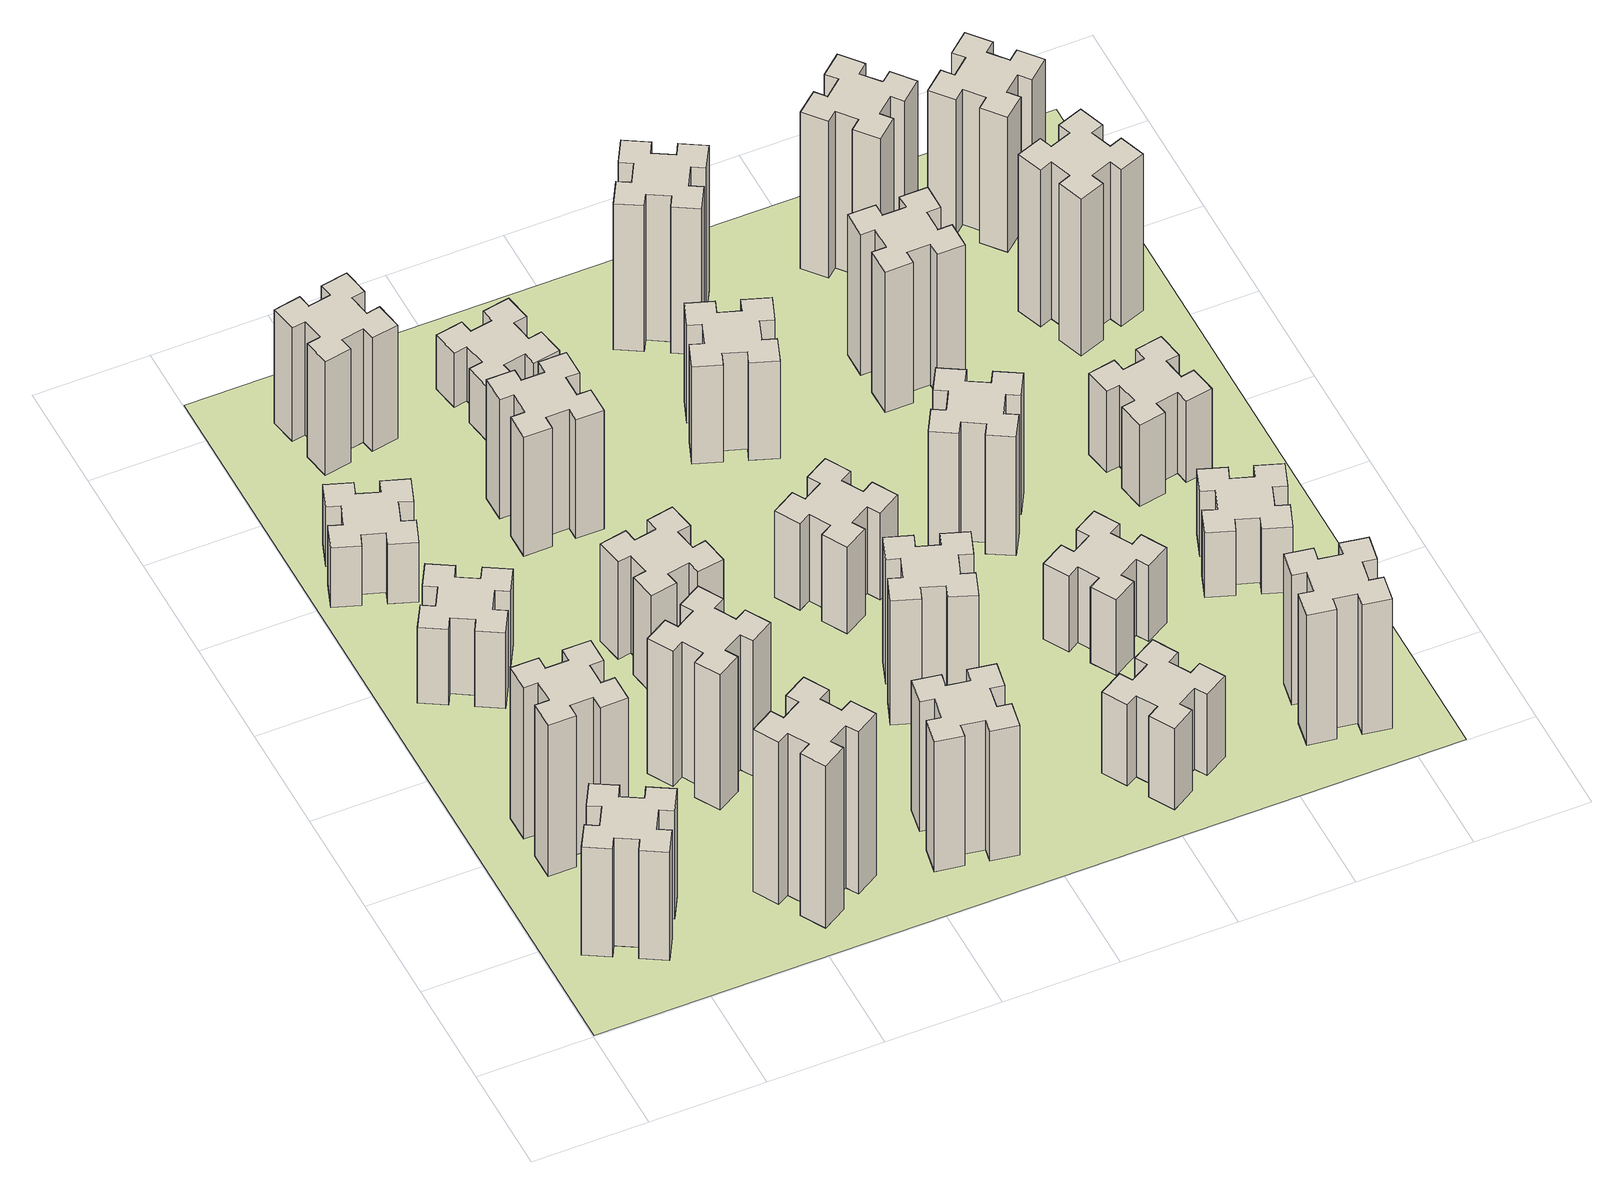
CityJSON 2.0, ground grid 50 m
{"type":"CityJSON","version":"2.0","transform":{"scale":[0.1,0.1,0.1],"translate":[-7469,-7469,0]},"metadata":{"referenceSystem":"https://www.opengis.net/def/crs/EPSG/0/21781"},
"CityObjects":{
"building1":{"type":"Building","attributes":{"class":"1000","function":"1000","usage":"1000","yearOfConstruction":2016,"roofType":"1000","measuredHeight":60,"storeysAboveGround":30,"storeysBelowGround":0},"geometry":[{"type":"Solid","lod":"1","boundaries":[[[[0,1,2,3,4,5,6,7,8,9,10,11,12,13,14,15,16,17,18,19]],[[17,16,20,21]],[[16,15,22,20]],[[15,14,23,22]],[[14,13,24,23]],[[13,12,25,24]],[[12,11,26,25]],[[11,10,27,26]],[[10,9,28,27]],[[9,8,29,28]],[[8,7,30,29]],[[7,6,31,30]],[[6,5,32,31]],[[5,4,33,32]],[[4,3,34,33]],[[3,2,35,34]],[[2,1,36,35]],[[1,0,37,36]],[[0,19,38,37]],[[19,18,39,38]],[[18,17,21,39]],[[24,25,26,27,28,29,30,31,32,33,34,35,36,37,38,39,21,20,22,23]]]]}]},
"building2":{"type":"Building","attributes":{"class":"1000","function":"1000","usage":"1000","yearOfConstruction":2016,"roofType":"1000","measuredHeight":84,"storeysAboveGround":30,"storeysBelowGround":0},"geometry":[{"type":"Solid","lod":"1","boundaries":[[[[40,41,42,43,44,45,46,47,48,49,50,51,52,53,54,55,56,57,58,59]],[[57,56,60,61]],[[56,55,62,60]],[[55,54,63,62]],[[54,53,64,63]],[[53,52,65,64]],[[52,51,66,65]],[[51,50,67,66]],[[50,49,68,67]],[[49,48,69,68]],[[48,47,70,69]],[[47,46,71,70]],[[46,45,72,71]],[[45,44,73,72]],[[44,43,74,73]],[[43,42,75,74]],[[42,41,76,75]],[[41,40,77,76]],[[40,59,78,77]],[[59,58,79,78]],[[58,57,61,79]],[[64,65,66,67,68,69,70,71,72,73,74,75,76,77,78,79,61,60,62,63]]]]}]},
"building3":{"type":"Building","attributes":{"class":"1000","function":"1000","usage":"1000","yearOfConstruction":2016,"roofType":"1000","measuredHeight":42,"storeysAboveGround":30,"storeysBelowGround":0},"geometry":[{"type":"Solid","lod":"1","boundaries":[[[[80,81,82,83,84,85,86,87,88,89,90,91,92,93,94,95,96,97,98,99]],[[97,96,100,101]],[[96,95,102,100]],[[95,94,103,102]],[[94,93,104,103]],[[93,92,105,104]],[[92,91,106,105]],[[91,90,107,106]],[[90,89,108,107]],[[89,88,109,108]],[[88,87,110,109]],[[87,86,111,110]],[[86,85,112,111]],[[85,84,113,112]],[[84,83,114,113]],[[83,82,115,114]],[[82,81,116,115]],[[81,80,117,116]],[[80,99,118,117]],[[99,98,119,118]],[[98,97,101,119]],[[104,105,106,107,108,109,110,111,112,113,114,115,116,117,118,119,101,100,102,103]]]]}]},
"building4":{"type":"Building","attributes":{"class":"1000","function":"1000","usage":"1000","yearOfConstruction":2016,"roofType":"1000","measuredHeight":33,"storeysAboveGround":30,"storeysBelowGround":0},"geometry":[{"type":"Solid","lod":"1","boundaries":[[[[120,121,122,123,124,125,126,127,128,129,130,131,132,133,134,135,136,137,138,139]],[[137,136,140,141]],[[136,135,142,140]],[[135,134,143,142]],[[134,133,144,143]],[[133,132,145,144]],[[132,131,146,145]],[[131,130,147,146]],[[130,129,148,147]],[[129,128,149,148]],[[128,127,150,149]],[[127,126,151,150]],[[126,125,152,151]],[[125,124,153,152]],[[124,123,154,153]],[[123,122,155,154]],[[122,121,156,155]],[[121,120,157,156]],[[120,139,158,157]],[[139,138,159,158]],[[138,137,141,159]],[[144,145,146,147,148,149,150,151,152,153,154,155,156,157,158,159,141,140,142,143]]]]}]},
"building5":{"type":"Building","attributes":{"class":"1000","function":"1000","usage":"1000","yearOfConstruction":2016,"roofType":"1000","measuredHeight":90,"storeysAboveGround":30,"storeysBelowGround":0},"geometry":[{"type":"Solid","lod":"1","boundaries":[[[[160,161,162,163,164,165,166,167,168,169,170,171,172,173,174,175,176,177,178,179]],[[177,176,180,181]],[[176,175,182,180]],[[175,174,183,182]],[[174,173,184,183]],[[173,172,185,184]],[[172,171,186,185]],[[171,170,187,186]],[[170,169,188,187]],[[169,168,189,188]],[[168,167,190,189]],[[167,166,191,190]],[[166,165,192,191]],[[165,164,193,192]],[[164,163,194,193]],[[163,162,195,194]],[[162,161,196,195]],[[161,160,197,196]],[[160,179,198,197]],[[179,178,199,198]],[[178,177,181,199]],[[184,185,186,187,188,189,190,191,192,193,194,195,196,197,198,199,181,180,182,183]]]]}]},
"building6":{"type":"Building","attributes":{"class":"1000","function":"1000","usage":"1000","yearOfConstruction":2016,"roofType":"1000","measuredHeight":75,"storeysAboveGround":30,"storeysBelowGround":0},"geometry":[{"type":"Solid","lod":"1","boundaries":[[[[200,201,202,203,204,205,206,207,208,209,210,211,212,213,214,215,216,217,218,219]],[[217,216,220,221]],[[216,215,222,220]],[[215,214,223,222]],[[214,213,224,223]],[[213,212,225,224]],[[212,211,226,225]],[[211,210,227,226]],[[210,209,228,227]],[[209,208,229,228]],[[208,207,230,229]],[[207,206,231,230]],[[206,205,232,231]],[[205,204,233,232]],[[204,203,234,233]],[[203,202,235,234]],[[202,201,236,235]],[[201,200,237,236]],[[200,219,238,237]],[[219,218,239,238]],[[218,217,221,239]],[[224,225,226,227,228,229,230,231,232,233,234,235,236,237,238,239,221,220,222,223]]]]}]},
"building7":{"type":"Building","attributes":{"class":"1000","function":"1000","usage":"1000","yearOfConstruction":2016,"roofType":"1000","measuredHeight":63,"storeysAboveGround":30,"storeysBelowGround":0},"geometry":[{"type":"Solid","lod":"1","boundaries":[[[[240,241,242,243,244,245,246,247,248,249,250,251,252,253,254,255,256,257,258,259]],[[257,256,260,261]],[[256,255,262,260]],[[255,254,263,262]],[[254,253,264,263]],[[253,252,265,264]],[[252,251,266,265]],[[251,250,267,266]],[[250,249,268,267]],[[249,248,269,268]],[[248,247,270,269]],[[247,246,271,270]],[[246,245,272,271]],[[245,244,273,272]],[[244,243,274,273]],[[243,242,275,274]],[[242,241,276,275]],[[241,240,277,276]],[[240,259,278,277]],[[259,258,279,278]],[[258,257,261,279]],[[264,265,266,267,268,269,270,271,272,273,274,275,276,277,278,279,261,260,262,263]]]]}]},
"building8":{"type":"Building","attributes":{"class":"1000","function":"1000","usage":"1000","yearOfConstruction":2016,"roofType":"1000","measuredHeight":54,"storeysAboveGround":30,"storeysBelowGround":0},"geometry":[{"type":"Solid","lod":"1","boundaries":[[[[280,281,282,283,284,285,286,287,288,289,290,291,292,293,294,295,296,297,298,299]],[[297,296,300,301]],[[296,295,302,300]],[[295,294,303,302]],[[294,293,304,303]],[[293,292,305,304]],[[292,291,306,305]],[[291,290,307,306]],[[290,289,308,307]],[[289,288,309,308]],[[288,287,310,309]],[[287,286,311,310]],[[286,285,312,311]],[[285,284,313,312]],[[284,283,314,313]],[[283,282,315,314]],[[282,281,316,315]],[[281,280,317,316]],[[280,299,318,317]],[[299,298,319,318]],[[298,297,301,319]],[[304,305,306,307,308,309,310,311,312,313,314,315,316,317,318,319,301,300,302,303]]]]}]},
"building9":{"type":"Building","attributes":{"class":"1000","function":"1000","usage":"1000","yearOfConstruction":2016,"roofType":"1000","measuredHeight":66,"storeysAboveGround":30,"storeysBelowGround":0},"geometry":[{"type":"Solid","lod":"1","boundaries":[[[[320,321,322,323,324,325,326,327,328,329,330,331,332,333,334,335,336,337,338,339]],[[337,336,340,341]],[[336,335,342,340]],[[335,334,343,342]],[[334,333,344,343]],[[333,332,345,344]],[[332,331,346,345]],[[331,330,347,346]],[[330,329,348,347]],[[329,328,349,348]],[[328,327,350,349]],[[327,326,351,350]],[[326,325,352,351]],[[325,324,353,352]],[[324,323,354,353]],[[323,322,355,354]],[[322,321,356,355]],[[321,320,357,356]],[[320,339,358,357]],[[339,338,359,358]],[[338,337,341,359]],[[344,345,346,347,348,349,350,351,352,353,354,355,356,357,358,359,341,340,342,343]]]]}]},
"building10":{"type":"Building","attributes":{"class":"1000","function":"1000","usage":"1000","yearOfConstruction":2016,"roofType":"1000","measuredHeight":72,"storeysAboveGround":30,"storeysBelowGround":0},"geometry":[{"type":"Solid","lod":"1","boundaries":[[[[360,361,362,363,364,365,366,367,368,369,370,371,372,373,374,375,376,377,378,379]],[[377,376,380,381]],[[376,375,382,380]],[[375,374,383,382]],[[374,373,384,383]],[[373,372,385,384]],[[372,371,386,385]],[[371,370,387,386]],[[370,369,388,387]],[[369,368,389,388]],[[368,367,390,389]],[[367,366,391,390]],[[366,365,392,391]],[[365,364,393,392]],[[364,363,394,393]],[[363,362,395,394]],[[362,361,396,395]],[[361,360,397,396]],[[360,379,398,397]],[[379,378,399,398]],[[378,377,381,399]],[[384,385,386,387,388,389,390,391,392,393,394,395,396,397,398,399,381,380,382,383]]]]}]},
"building11":{"type":"Building","attributes":{"class":"1000","function":"1000","usage":"1000","yearOfConstruction":2016,"roofType":"1000","measuredHeight":30,"storeysAboveGround":30,"storeysBelowGround":0},"geometry":[{"type":"Solid","lod":"1","boundaries":[[[[400,401,402,403,404,405,406,407,408,409,410,411,412,413,414,415,416,417,418,419]],[[417,416,420,421]],[[416,415,422,420]],[[415,414,423,422]],[[414,413,424,423]],[[413,412,425,424]],[[412,411,426,425]],[[411,410,427,426]],[[410,409,428,427]],[[409,408,429,428]],[[408,407,430,429]],[[407,406,431,430]],[[406,405,432,431]],[[405,404,433,432]],[[404,403,434,433]],[[403,402,435,434]],[[402,401,436,435]],[[401,400,437,436]],[[400,419,438,437]],[[419,418,439,438]],[[418,417,421,439]],[[424,425,426,427,428,429,430,431,432,433,434,435,436,437,438,439,421,420,422,423]]]]}]},
"building12":{"type":"Building","attributes":{"class":"1000","function":"1000","usage":"1000","yearOfConstruction":2016,"roofType":"1000","measuredHeight":69,"storeysAboveGround":30,"storeysBelowGround":0},"geometry":[{"type":"Solid","lod":"1","boundaries":[[[[440,441,442,443,444,445,446,447,448,449,450,451,452,453,454,455,456,457,458,459]],[[457,456,460,461]],[[456,455,462,460]],[[455,454,463,462]],[[454,453,464,463]],[[453,452,465,464]],[[452,451,466,465]],[[451,450,467,466]],[[450,449,468,467]],[[449,448,469,468]],[[448,447,470,469]],[[447,446,471,470]],[[446,445,472,471]],[[445,444,473,472]],[[444,443,474,473]],[[443,442,475,474]],[[442,441,476,475]],[[441,440,477,476]],[[440,459,478,477]],[[459,458,479,478]],[[458,457,461,479]],[[464,465,466,467,468,469,470,471,472,473,474,475,476,477,478,479,461,460,462,463]]]]}]},
"building13":{"type":"Building","attributes":{"class":"1000","function":"1000","usage":"1000","yearOfConstruction":2016,"roofType":"1000","measuredHeight":48,"storeysAboveGround":30,"storeysBelowGround":0},"geometry":[{"type":"Solid","lod":"1","boundaries":[[[[480,481,482,483,484,485,486,487,488,489,490,491,492,493,494,495,496,497,498,499]],[[497,496,500,501]],[[496,495,502,500]],[[495,494,503,502]],[[494,493,504,503]],[[493,492,505,504]],[[492,491,506,505]],[[491,490,507,506]],[[490,489,508,507]],[[489,488,509,508]],[[488,487,510,509]],[[487,486,511,510]],[[486,485,512,511]],[[485,484,513,512]],[[484,483,514,513]],[[483,482,515,514]],[[482,481,516,515]],[[481,480,517,516]],[[480,499,518,517]],[[499,498,519,518]],[[498,497,501,519]],[[504,505,506,507,508,509,510,511,512,513,514,515,516,517,518,519,501,500,502,503]]]]}]},
"building14":{"type":"Building","attributes":{"class":"1000","function":"1000","usage":"1000","yearOfConstruction":2016,"roofType":"1000","measuredHeight":54,"storeysAboveGround":30,"storeysBelowGround":0},"geometry":[{"type":"Solid","lod":"1","boundaries":[[[[520,521,522,523,524,525,526,527,528,529,530,531,532,533,534,535,536,537,538,539]],[[537,536,540,541]],[[536,535,542,540]],[[535,534,543,542]],[[534,533,544,543]],[[533,532,545,544]],[[532,531,546,545]],[[531,530,547,546]],[[530,529,548,547]],[[529,528,549,548]],[[528,527,550,549]],[[527,526,551,550]],[[526,525,552,551]],[[525,524,553,552]],[[524,523,554,553]],[[523,522,555,554]],[[522,521,556,555]],[[521,520,557,556]],[[520,539,558,557]],[[539,538,559,558]],[[538,537,541,559]],[[544,545,546,547,548,549,550,551,552,553,554,555,556,557,558,559,541,540,542,543]]]]}]},
"building15":{"type":"Building","attributes":{"class":"1000","function":"1000","usage":"1000","yearOfConstruction":2016,"roofType":"1000","measuredHeight":45,"storeysAboveGround":30,"storeysBelowGround":0},"geometry":[{"type":"Solid","lod":"1","boundaries":[[[[560,561,562,563,564,565,566,567,568,569,570,571,572,573,574,575,576,577,578,579]],[[577,576,580,581]],[[576,575,582,580]],[[575,574,583,582]],[[574,573,584,583]],[[573,572,585,584]],[[572,571,586,585]],[[571,570,587,586]],[[570,569,588,587]],[[569,568,589,588]],[[568,567,590,589]],[[567,566,591,590]],[[566,565,592,591]],[[565,564,593,592]],[[564,563,594,593]],[[563,562,595,594]],[[562,561,596,595]],[[561,560,597,596]],[[560,579,598,597]],[[579,578,599,598]],[[578,577,581,599]],[[584,585,586,587,588,589,590,591,592,593,594,595,596,597,598,599,581,580,582,583]]]]}]},
"building16":{"type":"Building","attributes":{"class":"1000","function":"1000","usage":"1000","yearOfConstruction":2016,"roofType":"1000","measuredHeight":81,"storeysAboveGround":30,"storeysBelowGround":0},"geometry":[{"type":"Solid","lod":"1","boundaries":[[[[600,601,602,603,604,605,606,607,608,609,610,611,612,613,614,615,616,617,618,619]],[[617,616,620,621]],[[616,615,622,620]],[[615,614,623,622]],[[614,613,624,623]],[[613,612,625,624]],[[612,611,626,625]],[[611,610,627,626]],[[610,609,628,627]],[[609,608,629,628]],[[608,607,630,629]],[[607,606,631,630]],[[606,605,632,631]],[[605,604,633,632]],[[604,603,634,633]],[[603,602,635,634]],[[602,601,636,635]],[[601,600,637,636]],[[600,619,638,637]],[[619,618,639,638]],[[618,617,621,639]],[[624,625,626,627,628,629,630,631,632,633,634,635,636,637,638,639,621,620,622,623]]]]}]},
"building17":{"type":"Building","attributes":{"class":"1000","function":"1000","usage":"1000","yearOfConstruction":2016,"roofType":"1000","measuredHeight":42,"storeysAboveGround":30,"storeysBelowGround":0},"geometry":[{"type":"Solid","lod":"1","boundaries":[[[[640,641,642,643,644,645,646,647,648,649,650,651,652,653,654,655,656,657,658,659]],[[657,656,660,661]],[[656,655,662,660]],[[655,654,663,662]],[[654,653,664,663]],[[653,652,665,664]],[[652,651,666,665]],[[651,650,667,666]],[[650,649,668,667]],[[649,648,669,668]],[[648,647,670,669]],[[647,646,671,670]],[[646,645,672,671]],[[645,644,673,672]],[[644,643,674,673]],[[643,642,675,674]],[[642,641,676,675]],[[641,640,677,676]],[[640,659,678,677]],[[659,658,679,678]],[[658,657,661,679]],[[664,665,666,667,668,669,670,671,672,673,674,675,676,677,678,679,661,660,662,663]]]]}]},
"building18":{"type":"Building","attributes":{"class":"1000","function":"1000","usage":"1000","yearOfConstruction":2016,"roofType":"1000","measuredHeight":66,"storeysAboveGround":30,"storeysBelowGround":0},"geometry":[{"type":"Solid","lod":"1","boundaries":[[[[680,681,682,683,684,685,686,687,688,689,690,691,692,693,694,695,696,697,698,699]],[[697,696,700,701]],[[696,695,702,700]],[[695,694,703,702]],[[694,693,704,703]],[[693,692,705,704]],[[692,691,706,705]],[[691,690,707,706]],[[690,689,708,707]],[[689,688,709,708]],[[688,687,710,709]],[[687,686,711,710]],[[686,685,712,711]],[[685,684,713,712]],[[684,683,714,713]],[[683,682,715,714]],[[682,681,716,715]],[[681,680,717,716]],[[680,699,718,717]],[[699,698,719,718]],[[698,697,701,719]],[[704,705,706,707,708,709,710,711,712,713,714,715,716,717,718,719,701,700,702,703]]]]}]},
"building19":{"type":"Building","attributes":{"class":"1000","function":"1000","usage":"1000","yearOfConstruction":2016,"roofType":"1000","measuredHeight":78,"storeysAboveGround":30,"storeysBelowGround":0},"geometry":[{"type":"Solid","lod":"1","boundaries":[[[[720,721,722,723,724,725,726,727,728,729,730,731,732,733,734,735,736,737,738,739]],[[737,736,740,741]],[[736,735,742,740]],[[735,734,743,742]],[[734,733,744,743]],[[733,732,745,744]],[[732,731,746,745]],[[731,730,747,746]],[[730,729,748,747]],[[729,728,749,748]],[[728,727,750,749]],[[727,726,751,750]],[[726,725,752,751]],[[725,724,753,752]],[[724,723,754,753]],[[723,722,755,754]],[[722,721,756,755]],[[721,720,757,756]],[[720,739,758,757]],[[739,738,759,758]],[[738,737,741,759]],[[744,745,746,747,748,749,750,751,752,753,754,755,756,757,758,759,741,740,742,743]]]]}]},
"building20":{"type":"Building","attributes":{"class":"1000","function":"1000","usage":"1000","yearOfConstruction":2016,"roofType":"1000","measuredHeight":72,"storeysAboveGround":30,"storeysBelowGround":0},"geometry":[{"type":"Solid","lod":"1","boundaries":[[[[760,761,762,763,764,765,766,767,768,769,770,771,772,773,774,775,776,777,778,779]],[[777,776,780,781]],[[776,775,782,780]],[[775,774,783,782]],[[774,773,784,783]],[[773,772,785,784]],[[772,771,786,785]],[[771,770,787,786]],[[770,769,788,787]],[[769,768,789,788]],[[768,767,790,789]],[[767,766,791,790]],[[766,765,792,791]],[[765,764,793,792]],[[764,763,794,793]],[[763,762,795,794]],[[762,761,796,795]],[[761,760,797,796]],[[760,779,798,797]],[[779,778,799,798]],[[778,777,781,799]],[[784,785,786,787,788,789,790,791,792,793,794,795,796,797,798,799,781,780,782,783]]]]}]},
"building21":{"type":"Building","attributes":{"class":"1000","function":"1000","usage":"1000","yearOfConstruction":2016,"roofType":"1000","measuredHeight":87,"storeysAboveGround":30,"storeysBelowGround":0},"geometry":[{"type":"Solid","lod":"1","boundaries":[[[[800,801,802,803,804,805,806,807,808,809,810,811,812,813,814,815,816,817,818,819]],[[817,816,820,821]],[[816,815,822,820]],[[815,814,823,822]],[[814,813,824,823]],[[813,812,825,824]],[[812,811,826,825]],[[811,810,827,826]],[[810,809,828,827]],[[809,808,829,828]],[[808,807,830,829]],[[807,806,831,830]],[[806,805,832,831]],[[805,804,833,832]],[[804,803,834,833]],[[803,802,835,834]],[[802,801,836,835]],[[801,800,837,836]],[[800,819,838,837]],[[819,818,839,838]],[[818,817,821,839]],[[824,825,826,827,828,829,830,831,832,833,834,835,836,837,838,839,821,820,822,823]]]]}]},
"building22":{"type":"Building","attributes":{"class":"1000","function":"1000","usage":"1000","yearOfConstruction":2016,"roofType":"1000","measuredHeight":36,"storeysAboveGround":30,"storeysBelowGround":0},"geometry":[{"type":"Solid","lod":"1","boundaries":[[[[840,841,842,843,844,845,846,847,848,849,850,851,852,853,854,855,856,857,858,859]],[[857,856,860,861]],[[856,855,862,860]],[[855,854,863,862]],[[854,853,864,863]],[[853,852,865,864]],[[852,851,866,865]],[[851,850,867,866]],[[850,849,868,867]],[[849,848,869,868]],[[848,847,870,869]],[[847,846,871,870]],[[846,845,872,871]],[[845,844,873,872]],[[844,843,874,873]],[[843,842,875,874]],[[842,841,876,875]],[[841,840,877,876]],[[840,859,878,877]],[[859,858,879,878]],[[858,857,861,879]],[[864,865,866,867,868,869,870,871,872,873,874,875,876,877,878,879,861,860,862,863]]]]}]},
"building23":{"type":"Building","attributes":{"class":"1000","function":"1000","usage":"1000","yearOfConstruction":2016,"roofType":"1000","measuredHeight":45,"storeysAboveGround":30,"storeysBelowGround":0},"geometry":[{"type":"Solid","lod":"1","boundaries":[[[[880,881,882,883,884,885,886,887,888,889,890,891,892,893,894,895,896,897,898,899]],[[897,896,900,901]],[[896,895,902,900]],[[895,894,903,902]],[[894,893,904,903]],[[893,892,905,904]],[[892,891,906,905]],[[891,890,907,906]],[[890,889,908,907]],[[889,888,909,908]],[[888,887,910,909]],[[887,886,911,910]],[[886,885,912,911]],[[885,884,913,912]],[[884,883,914,913]],[[883,882,915,914]],[[882,881,916,915]],[[881,880,917,916]],[[880,899,918,917]],[[899,898,919,918]],[[898,897,901,919]],[[904,905,906,907,908,909,910,911,912,913,914,915,916,917,918,919,901,900,902,903]]]]}]},
"building24":{"type":"Building","attributes":{"class":"1000","function":"1000","usage":"1000","yearOfConstruction":2016,"roofType":"1000","measuredHeight":87,"storeysAboveGround":30,"storeysBelowGround":0},"geometry":[{"type":"Solid","lod":"1","boundaries":[[[[920,921,922,923,924,925,926,927,928,929,930,931,932,933,934,935,936,937,938,939]],[[937,936,940,941]],[[936,935,942,940]],[[935,934,943,942]],[[934,933,944,943]],[[933,932,945,944]],[[932,931,946,945]],[[931,930,947,946]],[[930,929,948,947]],[[929,928,949,948]],[[928,927,950,949]],[[927,926,951,950]],[[926,925,952,951]],[[925,924,953,952]],[[924,923,954,953]],[[923,922,955,954]],[[922,921,956,955]],[[921,920,957,956]],[[920,939,958,957]],[[939,938,959,958]],[[938,937,941,959]],[[944,945,946,947,948,949,950,951,952,953,954,955,956,957,958,959,941,940,942,943]]]]}]},
"building25":{"type":"Building","attributes":{"class":"1000","function":"1000","usage":"1000","yearOfConstruction":2016,"roofType":"1000","measuredHeight":75,"storeysAboveGround":30,"storeysBelowGround":0},"geometry":[{"type":"Solid","lod":"1","boundaries":[[[[960,961,962,963,964,965,966,967,968,969,970,971,972,973,974,975,976,977,978,979]],[[977,976,980,981]],[[976,975,982,980]],[[975,974,983,982]],[[974,973,984,983]],[[973,972,985,984]],[[972,971,986,985]],[[971,970,987,986]],[[970,969,988,987]],[[969,968,989,988]],[[968,967,990,989]],[[967,966,991,990]],[[966,965,992,991]],[[965,964,993,992]],[[964,963,994,993]],[[963,962,995,994]],[[962,961,996,995]],[[961,960,997,996]],[[960,979,998,997]],[[979,978,999,998]],[[978,977,981,999]],[[984,985,986,987,988,989,990,991,992,993,994,995,996,997,998,999,981,980,982,983]]]]}]},
"landuse1":{"type":"LandUse","attributes":{"name":"plot1","function":"1010"},"geometry":[{"type":"MultiSurface","lod":"1","boundaries":[[[1000,1001,1002,1003]]]}]}
},
"vertices":[
[446,377,0],[496,464,0],[548,434,0],[608,538,0],[504,598,0],[474,546,0],[387,596,0],[417,648,0],[313,708,0],[253,604,0],[305,574,0],[255,487,0],[203,517,0],[143,413,0],[247,353,0],[277,405,0],[364,355,0],[334,303,0],[438,243,0],[498,347,0],[364,355,600],[334,303,600],[277,405,600],[247,353,600],[143,413,600],[203,517,600],[255,487,600],[305,574,600],[253,604,600],[313,708,600],[417,648,600],[387,596,600],[474,546,600],[504,598,600],[608,538,600],[548,434,600],[496,464,600],[446,377,600],[498,347,600],[438,243,600],
[485,965,0],[485,1065,0],[545,1065,0],[545,1185,0],[425,1185,0],[425,1125,0],[325,1125,0],[325,1185,0],[205,1185,0],[205,1065,0],[265,1065,0],[265,965,0],[205,965,0],[205,845,0],[325,845,0],[325,905,0],[425,905,0],[425,845,0],[545,845,0],[545,965,0],[425,905,840],[425,845,840],[325,905,840],[325,845,840],[205,845,840],[205,965,840],[265,965,840],[265,1065,840],[205,1065,840],[205,1185,840],[325,1185,840],[325,1125,840],[425,1125,840],[425,1185,840],[545,1185,840],[545,1065,840],[485,1065,840],[485,965,840],[545,965,840],[545,845,840],
[277,1885,0],[364,1835,0],[334,1783,0],[438,1723,0],[498,1827,0],[446,1857,0],[496,1944,0],[548,1914,0],[608,2018,0],[504,2078,0],[474,2026,0],[387,2076,0],[417,2128,0],[313,2188,0],[253,2084,0],[305,2054,0],[255,1967,0],[203,1997,0],[143,1893,0],[247,1833,0],[255,1967,420],[203,1997,420],[305,2054,420],[253,2084,420],[313,2188,420],[417,2128,420],[387,2076,420],[474,2026,420],[504,2078,420],[608,2018,420],[548,1914,420],[496,1944,420],[446,1857,420],[498,1827,420],[438,1723,420],[334,1783,420],[364,1835,420],[277,1885,420],[247,1833,420],[143,1893,420],
[191,2509,0],[285,2475,0],[264,2419,0],[377,2377,0],[418,2490,0],[362,2511,0],[396,2605,0],[452,2584,0],[493,2697,0],[380,2738,0],[360,2682,0],[266,2716,0],[287,2772,0],[174,2813,0],[133,2700,0],[189,2680,0],[155,2586,0],[99,2607,0],[57,2494,0],[170,2453,0],[155,2586,330],[99,2607,330],[189,2680,330],[133,2700,330],[174,2813,330],[287,2772,330],[266,2716,330],[360,2682,330],[380,2738,330],[493,2697,330],[452,2584,330],[396,2605,330],[362,2511,330],[418,2490,330],[377,2377,330],[264,2419,330],[285,2475,330],[191,2509,330],[170,2453,330],[57,2494,330],
[1127,255,0],[1214,305,0],[1244,253,0],[1348,313,0],[1288,417,0],[1236,387,0],[1186,474,0],[1238,504,0],[1178,608,0],[1074,548,0],[1104,496,0],[1017,446,0],[987,498,0],[883,438,0],[943,334,0],[995,364,0],[1045,277,0],[993,247,0],[1053,143,0],[1157,203,0],[1045,277,900],[993,247,900],[995,364,900],[943,334,900],[883,438,900],[987,498,900],[1017,446,900],[1104,496,900],[1074,548,900],[1178,608,900],[1238,504,900],[1186,474,900],[1236,387,900],[1288,417,900],[1348,313,900],[1244,253,900],[1214,305,900],[1127,255,900],[1157,203,900],[1053,143,900],
[895,1104,0],[945,1017,0],[893,987,0],[953,883,0],[1057,943,0],[1027,995,0],[1114,1045,0],[1144,993,0],[1248,1053,0],[1188,1157,0],[1136,1127,0],[1086,1214,0],[1138,1244,0],[1078,1348,0],[974,1288,0],[1004,1236,0],[917,1186,0],[887,1238,0],[783,1178,0],[843,1074,0],[917,1186,750],[887,1238,750],[1004,1236,750],[974,1288,750],[1078,1348,750],[1138,1244,750],[1086,1214,750],[1136,1127,750],[1188,1157,750],[1248,1053,750],[1144,993,750],[1114,1045,750],[1027,995,750],[1057,943,750],[953,883,750],[893,987,750],[945,1017,750],[895,1104,750],[843,1074,750],[783,1178,750],
[592,3305,0],[575,3404,0],[634,3414,0],[613,3532,0],[495,3511,0],[505,3452,0],[407,3435,0],[397,3494,0],[278,3473,0],[299,3355,0],[358,3365,0],[376,3267,0],[317,3257,0],[337,3138,0],[456,3159,0],[445,3218,0],[544,3236,0],[554,3177,0],[672,3197,0],[651,3316,0],[544,3236,630],[554,3177,630],[445,3218,630],[456,3159,630],[337,3138,630],[317,3257,630],[376,3267,630],[358,3365,630],[299,3355,630],[278,3473,630],[397,3494,630],[407,3435,630],[505,3452,630],[495,3511,630],[613,3532,630],[634,3414,630],[575,3404,630],[592,3305,630],[651,3316,630],[672,3197,630],
[1085,1638,0],[1184,1656,0],[1194,1597,0],[1312,1617,0],[1291,1736,0],[1232,1725,0],[1215,1824,0],[1274,1834,0],[1253,1952,0],[1135,1931,0],[1145,1872,0],[1047,1855,0],[1037,1914,0],[918,1893,0],[939,1775,0],[998,1785,0],[1016,1687,0],[957,1677,0],[977,1558,0],[1096,1579,0],[1016,1687,540],[957,1677,540],[998,1785,540],[939,1775,540],[918,1893,540],[1037,1914,540],[1047,1855,540],[1145,1872,540],[1135,1931,540],[1253,1952,540],[1274,1834,540],[1215,1824,540],[1232,1725,540],[1291,1736,540],[1312,1617,540],[1194,1597,540],[1184,1656,540],[1085,1638,540],[1096,1579,540],[977,1558,540],
[905,2645,0],[905,2545,0],[845,2545,0],[845,2425,0],[965,2425,0],[965,2485,0],[1065,2485,0],[1065,2425,0],[1185,2425,0],[1185,2545,0],[1125,2545,0],[1125,2645,0],[1185,2645,0],[1185,2765,0],[1065,2765,0],[1065,2705,0],[965,2705,0],[965,2765,0],[845,2765,0],[845,2645,0],[965,2705,660],[965,2765,660],[1065,2705,660],[1065,2765,660],[1185,2765,660],[1185,2645,660],[1125,2645,660],[1125,2545,660],[1185,2545,660],[1185,2425,660],[1065,2425,660],[1065,2485,660],[965,2485,660],[965,2425,660],[845,2425,660],[845,2545,660],[905,2545,660],[905,2645,660],[845,2645,660],[845,2765,660],
[1855,307,0],[1872,405,0],[1931,395,0],[1952,513,0],[1834,534,0],[1824,475,0],[1725,492,0],[1736,551,0],[1617,572,0],[1597,454,0],[1656,444,0],[1638,345,0],[1579,356,0],[1558,237,0],[1677,217,0],[1687,276,0],[1785,258,0],[1775,199,0],[1893,178,0],[1914,297,0],[1785,258,720],[1775,199,720],[1687,276,720],[1677,217,720],[1558,237,720],[1579,356,720],[1638,345,720],[1656,444,720],[1597,454,720],[1617,572,720],[1736,551,720],[1725,492,720],[1824,475,720],[1834,534,720],[1952,513,720],[1931,395,720],[1872,405,720],[1855,307,720],[1914,297,720],[1893,178,720],
[1145,3352,0],[1047,3335,0],[1037,3394,0],[918,3373,0],[939,3255,0],[998,3265,0],[1016,3167,0],[957,3157,0],[977,3038,0],[1096,3059,0],[1085,3118,0],[1184,3136,0],[1194,3077,0],[1312,3097,0],[1291,3216,0],[1232,3205,0],[1215,3304,0],[1274,3314,0],[1253,3432,0],[1135,3411,0],[1215,3304,300],[1274,3314,300],[1232,3205,300],[1291,3216,300],[1312,3097,300],[1194,3077,300],[1184,3136,300],[1085,3118,300],[1096,3059,300],[977,3038,300],[957,3157,300],[1016,3167,300],[998,3265,300],[939,3255,300],[918,3373,300],[1037,3394,300],[1047,3335,300],[1145,3352,300],[1135,3411,300],[1253,3432,300],
[1871,1029,0],[1965,995,0],[1944,939,0],[2057,897,0],[2098,1010,0],[2042,1031,0],[2076,1125,0],[2132,1104,0],[2173,1217,0],[2060,1258,0],[2040,1202,0],[1946,1236,0],[1967,1292,0],[1854,1333,0],[1813,1220,0],[1869,1200,0],[1835,1106,0],[1779,1127,0],[1737,1014,0],[1850,973,0],[1835,1106,690],[1779,1127,690],[1869,1200,690],[1813,1220,690],[1854,1333,690],[1967,1292,690],[1946,1236,690],[2040,1202,690],[2060,1258,690],[2173,1217,690],[2132,1104,690],[2076,1125,690],[2042,1031,690],[2098,1010,690],[2057,897,690],[1944,939,690],[1965,995,690],[1871,1029,690],[1850,973,690],[1737,1014,690],
[1844,1876,0],[1757,1826,0],[1727,1878,0],[1623,1818,0],[1683,1714,0],[1735,1744,0],[1785,1657,0],[1733,1627,0],[1793,1523,0],[1897,1583,0],[1867,1635,0],[1954,1685,0],[1984,1633,0],[2088,1693,0],[2028,1797,0],[1976,1767,0],[1926,1854,0],[1978,1884,0],[1918,1988,0],[1814,1928,0],[1926,1854,480],[1978,1884,480],[1976,1767,480],[2028,1797,480],[2088,1693,480],[1984,1633,480],[1954,1685,480],[1867,1635,480],[1897,1583,480],[1793,1523,480],[1733,1627,480],[1785,1657,480],[1735,1744,480],[1683,1714,480],[1623,1818,480],[1727,1878,480],[1757,1826,480],[1844,1876,480],[1814,1928,480],[1918,1988,480],
[1769,2780,0],[1735,2686,0],[1679,2707,0],[1637,2594,0],[1750,2553,0],[1771,2609,0],[1865,2575,0],[1844,2519,0],[1957,2477,0],[1998,2590,0],[1942,2611,0],[1976,2705,0],[2032,2684,0],[2073,2797,0],[1960,2838,0],[1940,2782,0],[1846,2816,0],[1867,2872,0],[1754,2913,0],[1713,2800,0],[1846,2816,540],[1867,2872,540],[1940,2782,540],[1960,2838,540],[2073,2797,540],[2032,2684,540],[1976,2705,540],[1942,2611,540],[1998,2590,540],[1957,2477,540],[1844,2519,540],[1865,2575,540],[1771,2609,540],[1750,2553,540],[1637,2594,540],[1679,2707,540],[1735,2686,540],[1769,2780,540],[1713,2800,540],[1754,2913,540],
[2475,364,0],[2525,277,0],[2473,247,0],[2533,143,0],[2637,203,0],[2607,255,0],[2694,305,0],[2724,253,0],[2828,313,0],[2768,417,0],[2716,387,0],[2666,474,0],[2718,504,0],[2658,608,0],[2554,548,0],[2584,496,0],[2497,446,0],[2467,498,0],[2363,438,0],[2423,334,0],[2497,446,450],[2467,498,450],[2584,496,450],[2554,548,450],[2658,608,450],[2718,504,450],[2666,474,450],[2716,387,450],[2768,417,450],[2828,313,450],[2724,253,450],[2694,305,450],[2607,255,450],[2637,203,450],[2533,143,450],[2473,247,450],[2525,277,450],[2475,364,450],[2423,334,450],[2363,438,450],
[1926,3237,0],[1976,3324,0],[2028,3294,0],[2088,3398,0],[1984,3458,0],[1954,3406,0],[1867,3456,0],[1897,3508,0],[1793,3568,0],[1733,3464,0],[1785,3434,0],[1735,3347,0],[1683,3377,0],[1623,3273,0],[1727,3213,0],[1757,3265,0],[1844,3215,0],[1814,3163,0],[1918,3103,0],[1978,3207,0],[1844,3215,810],[1814,3163,810],[1757,3265,810],[1727,3213,810],[1623,3273,810],[1683,3377,810],[1735,3347,810],[1785,3434,810],[1733,3464,810],[1793,3568,810],[1897,3508,810],[1867,3456,810],[1954,3406,810],[1984,3458,810],[2088,3398,810],[2028,3294,810],[1976,3324,810],[1926,3237,810],[1978,3207,810],[1918,3103,810],
[2707,995,0],[2794,1045,0],[2824,993,0],[2928,1053,0],[2868,1157,0],[2816,1127,0],[2766,1214,0],[2818,1244,0],[2758,1348,0],[2654,1288,0],[2684,1236,0],[2597,1186,0],[2567,1238,0],[2463,1178,0],[2523,1074,0],[2575,1104,0],[2625,1017,0],[2573,987,0],[2633,883,0],[2737,943,0],[2625,1017,420],[2573,987,420],[2575,1104,420],[2523,1074,420],[2463,1178,420],[2567,1238,420],[2597,1186,420],[2684,1236,420],[2654,1288,420],[2758,1348,420],[2818,1244,420],[2766,1214,420],[2816,1127,420],[2868,1157,420],[2928,1053,420],[2824,993,420],[2794,1045,420],[2707,995,420],[2737,943,420],[2633,883,420],
[2594,1926,0],[2507,1976,0],[2537,2028,0],[2433,2088,0],[2373,1984,0],[2425,1954,0],[2375,1867,0],[2323,1897,0],[2263,1793,0],[2367,1733,0],[2397,1785,0],[2484,1735,0],[2454,1683,0],[2558,1623,0],[2618,1727,0],[2566,1757,0],[2616,1844,0],[2668,1814,0],[2728,1918,0],[2624,1978,0],[2616,1844,660],[2668,1814,660],[2566,1757,660],[2618,1727,660],[2558,1623,660],[2454,1683,660],[2484,1735,660],[2397,1785,660],[2367,1733,660],[2263,1793,660],[2323,1897,660],[2375,1867,660],[2425,1954,660],[2373,1984,660],[2433,2088,660],[2537,2028,660],[2507,1976,660],[2594,1926,660],[2624,1978,660],[2728,1918,660],
[2645,2805,0],[2545,2805,0],[2545,2865,0],[2425,2865,0],[2425,2745,0],[2485,2745,0],[2485,2645,0],[2425,2645,0],[2425,2525,0],[2545,2525,0],[2545,2585,0],[2645,2585,0],[2645,2525,0],[2765,2525,0],[2765,2645,0],[2705,2645,0],[2705,2745,0],[2765,2745,0],[2765,2865,0],[2645,2865,0],[2705,2745,780],[2765,2745,780],[2705,2645,780],[2765,2645,780],[2765,2525,780],[2645,2525,780],[2645,2585,780],[2545,2585,780],[2545,2525,780],[2425,2525,780],[2425,2645,780],[2485,2645,780],[2485,2745,780],[2425,2745,780],[2425,2865,780],[2545,2865,780],[2545,2805,780],[2645,2805,780],[2645,2865,780],[2765,2865,780],
[3435,307,0],[3452,405,0],[3511,395,0],[3532,513,0],[3414,534,0],[3404,475,0],[3305,492,0],[3316,551,0],[3197,572,0],[3177,454,0],[3236,444,0],[3218,345,0],[3159,356,0],[3138,237,0],[3257,217,0],[3267,276,0],[3365,258,0],[3355,199,0],[3473,178,0],[3494,297,0],[3365,258,720],[3355,199,720],[3267,276,720],[3257,217,720],[3138,237,720],[3159,356,720],[3218,345,720],[3236,444,720],[3177,454,720],[3197,572,720],[3316,551,720],[3305,492,720],[3404,475,720],[3414,534,720],[3532,513,720],[3511,395,720],[3452,405,720],[3435,307,720],[3494,297,720],[3473,178,720],
[2812,3368,0],[2747,3444,0],[2793,3483,0],[2716,3575,0],[2624,3498,0],[2663,3452,0],[2586,3387,0],[2548,3433,0],[2456,3356,0],[2533,3264,0],[2579,3303,0],[2643,3226,0],[2597,3188,0],[2674,3096,0],[2766,3173,0],[2728,3219,0],[2804,3283,0],[2843,3237,0],[2935,3314,0],[2858,3406,0],[2804,3283,870],[2843,3237,870],[2728,3219,870],[2766,3173,870],[2674,3096,870],[2597,3188,870],[2643,3226,870],[2579,3303,870],[2533,3264,870],[2456,3356,870],[2548,3433,870],[2586,3387,870],[2663,3452,870],[2624,3498,870],[2716,3575,870],[2793,3483,870],[2747,3444,870],[2812,3368,870],[2858,3406,870],[2935,3314,870],
[3251,1129,0],[3345,1095,0],[3324,1039,0],[3437,997,0],[3478,1110,0],[3422,1131,0],[3456,1225,0],[3512,1204,0],[3553,1317,0],[3440,1358,0],[3420,1302,0],[3326,1336,0],[3347,1392,0],[3234,1433,0],[3193,1320,0],[3249,1300,0],[3215,1206,0],[3159,1227,0],[3117,1114,0],[3230,1073,0],[3215,1206,360],[3159,1227,360],[3249,1300,360],[3193,1320,360],[3234,1433,360],[3347,1392,360],[3326,1336,360],[3420,1302,360],[3440,1358,360],[3553,1317,360],[3512,1204,360],[3456,1225,360],[3422,1131,360],[3478,1110,360],[3437,997,360],[3324,1039,360],[3345,1095,360],[3251,1129,360],[3230,1073,360],[3117,1114,360],
[3352,1825,0],[3335,1924,0],[3394,1934,0],[3373,2052,0],[3255,2031,0],[3265,1972,0],[3167,1955,0],[3157,2014,0],[3038,1993,0],[3059,1875,0],[3118,1885,0],[3136,1787,0],[3077,1777,0],[3097,1658,0],[3216,1679,0],[3205,1738,0],[3304,1756,0],[3314,1697,0],[3432,1717,0],[3411,1836,0],[3304,1756,450],[3314,1697,450],[3205,1738,450],[3216,1679,450],[3097,1658,450],[3077,1777,450],[3136,1787,450],[3118,1885,450],[3059,1875,450],[3038,1993,450],[3157,2014,450],[3167,1955,450],[3265,1972,450],[3255,2031,450],[3373,2052,450],[3394,1934,450],[3335,1924,450],[3352,1825,450],[3411,1836,450],[3432,1717,450],
[3345,2816,0],[3251,2782,0],[3230,2838,0],[3117,2797,0],[3159,2684,0],[3215,2705,0],[3249,2611,0],[3193,2590,0],[3234,2477,0],[3347,2519,0],[3326,2575,0],[3420,2609,0],[3440,2553,0],[3553,2594,0],[3512,2707,0],[3456,2686,0],[3422,2780,0],[3478,2800,0],[3437,2913,0],[3324,2872,0],[3422,2780,870],[3478,2800,870],[3456,2686,870],[3512,2707,870],[3553,2594,870],[3440,2553,870],[3420,2609,870],[3326,2575,870],[3347,2519,870],[3234,2477,870],[3193,2590,870],[3249,2611,870],[3215,2705,870],[3159,2684,870],[3117,2797,870],[3230,2838,870],[3251,2782,870],[3345,2816,870],[3324,2872,870],[3437,2913,870],
[3203,3452,0],[3126,3387,0],[3088,3433,0],[2996,3356,0],[3073,3264,0],[3119,3303,0],[3183,3226,0],[3137,3188,0],[3214,3096,0],[3306,3173,0],[3268,3219,0],[3344,3283,0],[3383,3237,0],[3475,3314,0],[3398,3406,0],[3352,3368,0],[3287,3444,0],[3333,3483,0],[3256,3575,0],[3164,3498,0],[3287,3444,750],[3333,3483,750],[3352,3368,750],[3398,3406,750],[3475,3314,750],[3383,3237,750],[3344,3283,750],[3268,3219,750],[3306,3173,750],[3214,3096,750],[3137,3188,750],[3183,3226,750],[3119,3303,750],[3073,3264,750],[2996,3356,750],[3088,3433,750],[3126,3387,750],[3203,3452,750],[3164,3498,750],[3256,3575,750],
[5,3705,0],[3705,3705,0],[3705,5,0],[5,5,0]
]}
